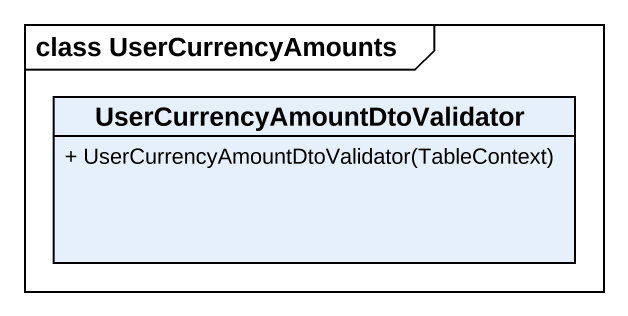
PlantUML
@startuml
mainframe class UserCurrencyAmounts
hide circle
hide empty members
skinparam classAttributeIconSize 0
class "UserCurrencyAmountDtoValidator" as UserCurrencyAmountDtoValidat {
  + UserCurrencyAmountDtoValidator(TableContext)
}
@enduml
